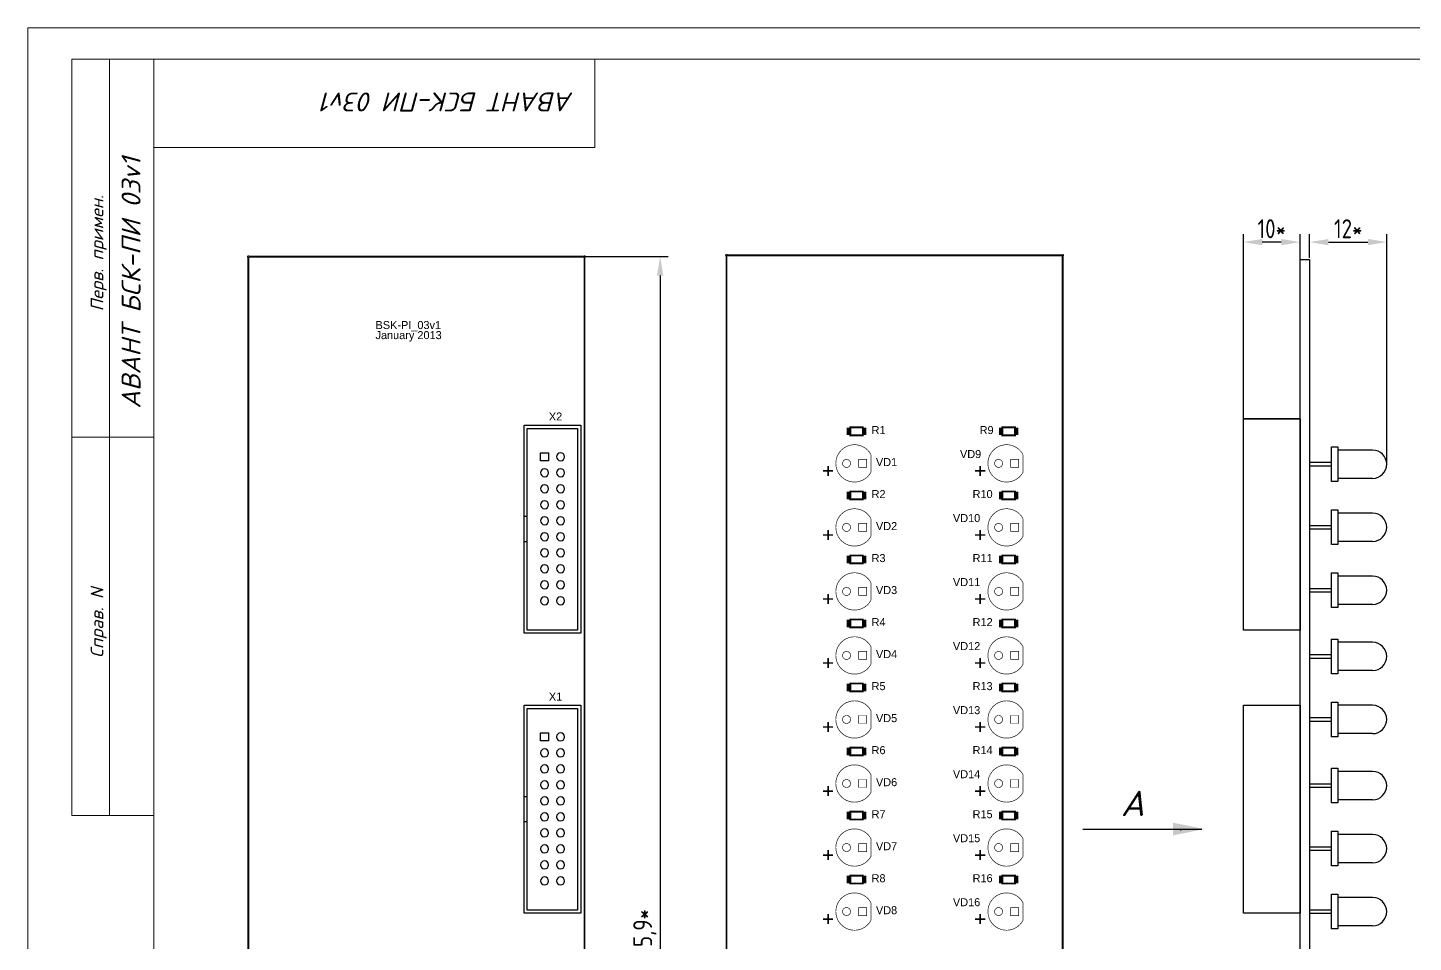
# Model space of a CAD drawing. Extents: x 618 to 1038, y -488 to -191.
# Drawn here: x 617.6 to 837.5, y -336.1 to -191 of the extents above; entities that cross this region are included whole.
import ezdxf
from ezdxf.enums import TextEntityAlignment as Align

# ---------------------------------------------------------------- set-up
doc = ezdxf.new("R2010")
doc.units = 0
doc.header["$MEASUREMENT"] = 0
for name, color, linetype in [('Board', 7, 'Continuous'), ('BOTTOM', 7, 'Continuous'), ('TOP', 7, 'Continuous')]:
    doc.layers.add(name, color=color, linetype=linetype)
doc.layers.add('РАЗМЕРЫ', color=3, linetype='Continuous', lineweight=0)
doc.layers.add('РАМКА', color=7, linetype='Continuous', lineweight=0)
doc.styles.add('ADRF1', font='romans', dxfattribs={"oblique": 15})
doc.styles.add('ГОСТ 2.304', font='CS_Gost2304.shx')
doc.dimstyles.new('ГОСТ', dxfattribs={"dimscale": 0, "dimtxt": 3, "dimasz": 3, "dimexe": 1.25, "dimexo": 0, "dimtad": 1, "dimtoh": 1, "dimdec": 3, "dimtxsty": 'ГОСТ 2.304', "dimcen": 5, "dimadec": 3, "dimazin": 2, "dimtfac": 0.75, "dimtdec": 4, "dimtmove": 1, "dimatfit": 3, "dimfxl": 1, "dimtolj": 1, "dimarcsym": 0})

# ---------------------------------------------------------------- blocks, each defined once
blk = doc.blocks.new('РАМКА')
at = {"layer": 'РАМКА'}
for p, q in [((0, 297), (0, 0)), ((420, 297), (0, 297)), ((7, 172), (7, 292)), ((20, 292), (7, 292)), ((13, 172), (13, 292)), ((20, 292), (415, 292)), ((20, 5), (20, 292)), ((90, 278), (90, 292)), ((20, 278), (90, 278)), ((20, 232), (7, 232)), ((20, 172), (7, 172))]:
    blk.add_line(p, q, dxfattribs=at)
at = {"layer": 'РАМКА', "style": 'ADRF1', "oblique": 15}
for s, p in [('Перв. примен.', (12, 252)), ('Справ. N', (12, 197))]:
    blk.add_text(s, height=2, rotation=90, dxfattribs=at).set_placement(p)
blk = doc.blocks.new('*D297')
at = {"layer": 'Defpoints', "color": 0}
for p in [(810.5, -225), (819.5, -227.77), (810.5, -253.06)]:
    blk.add_point(p, dxfattribs=at)
at = {"layer": 'РАЗМЕРЫ', "color": 0, "lineweight": -2}
for p, q in [((810.5, -253.06), (810.5, -223.75)), ((819.5, -227.77), (819.5, -223.75)), ((816.5, -225), (813.5, -225))]:
    blk.add_line(p, q, dxfattribs=at)
at = {"layer": 'РАЗМЕРЫ', "color": 0}
for points in [[(813.5, -224.5), (813.5, -225.5), (810.5, -225)], [(816.5, -225.5), (816.5, -224.5), (819.5, -225)]]:
    blk.add_solid(points, dxfattribs=at)
at = {"layer": 'РАЗМЕРЫ', "color": 0, "linetype": 'ByBlock', "insert": (815, -222.88), "char_height": 3, "attachment_point": 5, "style": 'ГОСТ 2.304'}
blk.add_mtext('\\A1;10*', dxfattribs=at)
blk = doc.blocks.new('*D301')
at = {"layer": 'Defpoints', "color": 0}
for p in [(833.26, -225), (821, -227.5), (833.26, -260.25)]:
    blk.add_point(p, dxfattribs=at)
at = {"layer": 'РАЗМЕРЫ', "color": 0, "lineweight": -2}
for p, q in [((821, -227.5), (821, -223.75)), ((833.26, -260.25), (833.26, -223.75)), ((824, -225), (830.26, -225))]:
    blk.add_line(p, q, dxfattribs=at)
at = {"layer": 'РАЗМЕРЫ', "color": 0}
for points in [[(824, -224.5), (824, -225.5), (821, -225)], [(830.26, -225.5), (830.26, -224.5), (833.26, -225)]]:
    blk.add_solid(points, dxfattribs=at)
at = {"layer": 'РАЗМЕРЫ', "color": 0, "linetype": 'ByBlock', "insert": (827.13, -222.88), "char_height": 3, "attachment_point": 5, "style": 'ГОСТ 2.304'}
blk.add_mtext('\\A1;12*', dxfattribs=at)
blk = doc.blocks.new('*D308')
at = {"layer": 'Defpoints', "color": 0}
for p in [(705.96, -227.31), (705.96, -443.24), (717.96, -443.24)]:
    blk.add_point(p, dxfattribs=at)
at = {"layer": 'РАЗМЕРЫ', "color": 0, "lineweight": -2}
for p, q in [((705.96, -227.31), (719.21, -227.31)), ((717.96, -230.31), (717.96, -440.24)), ((705.96, -443.24), (719.21, -443.24))]:
    blk.add_line(p, q, dxfattribs=at)
at = {"layer": 'РАЗМЕРЫ', "color": 0}
for points in [[(718.46, -230.31), (717.46, -230.31), (717.96, -227.31)], [(717.46, -440.24), (718.46, -440.24), (717.96, -443.24)]]:
    blk.add_solid(points, dxfattribs=at)
at = {"layer": 'РАЗМЕРЫ', "color": 0, "linetype": 'ByBlock', "insert": (715.53, -335.28), "char_height": 3, "attachment_point": 5, "rotation": 90, "style": 'ГОСТ 2.304'}
blk.add_mtext('\\A1;215,9*', dxfattribs=at)

msp = doc.modelspace()

# ---------------------------------------------------------------- linework, layer by layer
at = {"linetype": 'Continuous', "const_width": 0.125}
msp.add_lwpolyline([(800.6244, -318.2747, 1), (800.4994, -318.2747, 1)], format="xyb", close=True, dxfattribs=at)
at = {"layer": 'Board', "linetype": 'ByBlock'}
for p, q in [((821, -242.5), (821, -243)), ((819.5, -253.059), (810.5, -253.059)), ((831, -258), (825.5, -258)), ((824.5, -260), (821, -260)), ((821, -260.5), (824.5, -260.5)), ((831, -262.5), (825.5, -262.5)), ((831, -268), (825.5, -268)), ((824.5, -270), (821, -270)), ((821, -270.5), (824.5, -270.5)), ((831, -272.5), (825.5, -272.5)), ((831, -278), (825.5, -278)), ((824.5, -280), (821, -280)), ((821, -280.5), (824.5, -280.5)), ((831, -282.5), (825.5, -282.5)), ((831, -288.5), (825.5, -288.5)), ((824.5, -290.5), (821, -290.5)), ((821, -291), (824.5, -291)), ((831, -293), (825.5, -293)), ((831, -298.5), (825.5, -298.5)), ((824.5, -300.5), (821, -300.5)), ((821, -301), (824.5, -301)), ((831, -303), (825.5, -303)), ((831, -309), (825.5, -309)), ((824.5, -311), (821, -311)), ((821, -311.5), (824.5, -311.5)), ((831, -313.5), (825.5, -313.5)), ((831, -319), (825.5, -319)), ((824.5, -321), (821, -321)), ((821, -321.5), (824.5, -321.5)), ((831, -323.5), (825.5, -323.5)), ((831, -329), (825.5, -329)), ((824.5, -331), (821, -331)), ((821, -331.5), (824.5, -331.5)), ((831, -333.5), (825.5, -333.5))]:
    msp.add_line(p, q, dxfattribs=at)
at = {"layer": 'Board', "linetype": 'Continuous'}
msp.add_line((785, -318.1429), (803.9335, -318.1429), dxfattribs=at)
at = {"layer": 'Board', "const_width": 0.3}
for points in [[(652.6158, -227.245, 1), (652.6158, -227.373, 1)], [(652.6158, -227.245, 1), (652.6158, -227.373, 1)], [(652.6158, -227.277, 1), (652.6158, -227.341, 1)], [(652.6158, -227.277, 1), (652.6158, -227.341, 1)], [(705.9558, -227.245, 1), (705.9558, -227.373, 1)], [(705.9558, -227.245, 1), (705.9558, -227.373, 1)], [(705.9558, -227.277, 1), (705.9558, -227.341, 1)], [(705.9558, -227.277, 1), (705.9558, -227.341, 1)], [(728.4804, -227.031, -1), (728.4804, -227.159, -1)], [(728.4804, -227.031, -1), (728.4804, -227.159, -1)], [(728.4804, -227.031, 1), (728.4804, -227.159, 1)], [(728.4804, -227.031, 1), (728.4804, -227.159, 1)], [(728.4804, -227.063, -1), (728.4804, -227.127, -1)], [(728.4804, -227.063, -1), (728.4804, -227.127, -1)], [(728.4804, -227.063, 1), (728.4804, -227.127, 1)], [(728.4804, -227.063, 1), (728.4804, -227.127, 1)], [(781.8204, -227.031, -1), (781.8204, -227.159, -1)], [(781.8204, -227.031, -1), (781.8204, -227.159, -1)], [(781.8204, -227.063, -1), (781.8204, -227.127, -1)], [(781.8204, -227.063, -1), (781.8204, -227.127, -1)]]:
    msp.add_lwpolyline(points, format="xyb", close=True, dxfattribs=at)
for points in [[(652.6158, -227.309), (705.9558, -227.309)], [(705.9558, -227.309), (652.6158, -227.309)], [(652.6158, -443.209), (652.6158, -227.309)], [(652.6158, -227.309), (652.6158, -443.209)], [(705.9558, -443.209), (705.9558, -227.309)], [(705.9558, -443.209), (705.9558, -227.309)], [(781.8204, -227.095), (728.4804, -227.095)], [(728.4804, -227.095), (781.8204, -227.095)], [(728.4804, -442.995), (728.4804, -227.095)], [(728.4804, -442.995), (728.4804, -227.095)], [(728.4804, -442.995), (728.4804, -227.095)], [(728.4804, -442.995), (728.4804, -227.095)], [(781.8204, -442.995), (781.8204, -227.095)], [(781.8204, -227.095), (781.8204, -442.995)]]:
    msp.add_lwpolyline(points, dxfattribs=at)
at = {"layer": 'Board', "linetype": 'ByBlock'}
for points in [[(819.5, -227.7748), (821, -227.7748), (821, -443.5794), (819.5, -443.5794)], [(819.5, -286.559), (810.5, -286.559), (810.5, -253.059), (819.5, -253.059)], [(824.5, -257.5), (825.5, -257.5), (825.5, -263), (824.5, -263)], [(824.5, -267.5), (825.5, -267.5), (825.5, -273), (824.5, -273)], [(824.5, -277.5), (825.5, -277.5), (825.5, -283), (824.5, -283)], [(824.5, -288), (825.5, -288), (825.5, -293.5), (824.5, -293.5)], [(819.5, -331.509), (810.5, -331.509), (810.5, -298.509), (819.5, -298.509)], [(824.5, -298), (825.5, -298), (825.5, -303.5), (824.5, -303.5)], [(824.5, -308.5), (825.5, -308.5), (825.5, -314), (824.5, -314)], [(824.5, -318.5), (825.5, -318.5), (825.5, -324), (824.5, -324)], [(824.5, -328.5), (825.5, -328.5), (825.5, -334), (824.5, -334)]]:
    msp.add_lwpolyline(points, close=True, dxfattribs=at)
for centre in [(831, -260.25), (831, -270.25), (831, -280.25), (831, -290.75), (831, -300.75), (831, -311.25), (831, -321.25), (831, -331.25)]:
    msp.add_arc(centre, 2.25, 270, 90, dxfattribs=at)
at = {"layer": 'Board'}
msp.add_solid([(799.3543, -319.1429), (799.3543, -317.1429), (804.3543, -318.1429)], dxfattribs=at)
at = {"layer": 'BOTTOM'}
for points, const_width in [([(747.7204, -255.635), (747.7204, -254.435)], 0.3), ([(747.8204, -255.635), (747.8204, -254.435)], 0.3), ([(747.9204, -255.635), (747.9204, -254.435)], 0.3), ([(748.0204, -255.635), (748.0204, -254.435)], 0.3), ([(750.2204, -255.635), (750.2204, -254.435)], 0.3), ([(750.3204, -255.635), (750.3204, -254.435)], 0.3), ([(750.4204, -255.635), (750.4204, -254.435)], 0.3), ([(750.5204, -255.635), (750.5204, -254.435)], 0.3), ([(771.8504, -255.635), (771.8504, -254.435)], 0.3), ([(771.9504, -255.635), (771.9504, -254.435)], 0.3), ([(772.0504, -255.635), (772.0504, -254.435)], 0.3), ([(772.1504, -255.635), (772.1504, -254.435)], 0.3), ([(774.3504, -255.635), (774.3504, -254.435)], 0.3), ([(774.4504, -255.635), (774.4504, -254.435)], 0.3), ([(774.5504, -255.635), (774.5504, -254.435)], 0.3), ([(774.6504, -255.635), (774.6504, -254.435)], 0.3), ([(751.4004, -261.515), (751.4004, -258.715)], 0.1), ([(775.5304, -261.515), (775.5304, -258.715)], 0.1), ([(745.4004, -261.315), (743.8004, -261.315)], 0.25), ([(744.6004, -262.115), (744.6004, -260.515)], 0.25), ([(769.5304, -261.315), (767.9304, -261.315)], 0.25), ([(768.7304, -262.115), (768.7304, -260.515)], 0.25), ([(747.7204, -265.795), (747.7204, -264.595)], 0.3), ([(747.8204, -265.795), (747.8204, -264.595)], 0.3), ([(747.9204, -265.795), (747.9204, -264.595)], 0.3), ([(748.0204, -265.795), (748.0204, -264.595)], 0.3), ([(750.2204, -265.795), (750.2204, -264.595)], 0.3), ([(750.3204, -265.795), (750.3204, -264.595)], 0.3), ([(750.4204, -265.795), (750.4204, -264.595)], 0.3), ([(750.5204, -265.795), (750.5204, -264.595)], 0.3), ([(771.8504, -265.795), (771.8504, -264.595)], 0.3), ([(771.9504, -265.795), (771.9504, -264.595)], 0.3), ([(772.0504, -265.795), (772.0504, -264.595)], 0.3), ([(772.1504, -265.795), (772.1504, -264.595)], 0.3), ([(774.3504, -265.795), (774.3504, -264.595)], 0.3), ([(774.4504, -265.795), (774.4504, -264.595)], 0.3), ([(774.5504, -265.795), (774.5504, -264.595)], 0.3), ([(774.6504, -265.795), (774.6504, -264.595)], 0.3), ([(751.4004, -271.675), (751.4004, -268.875)], 0.1), ([(775.5304, -271.675), (775.5304, -268.875)], 0.1), ([(745.4004, -271.475), (743.8004, -271.475)], 0.25), ([(744.6004, -272.275), (744.6004, -270.675)], 0.25), ([(769.5304, -271.475), (767.9304, -271.475)], 0.25), ([(768.7304, -272.275), (768.7304, -270.675)], 0.25), ([(747.7204, -275.955), (747.7204, -274.755)], 0.3), ([(747.8204, -275.955), (747.8204, -274.755)], 0.3), ([(747.9204, -275.955), (747.9204, -274.755)], 0.3), ([(748.0204, -275.955), (748.0204, -274.755)], 0.3), ([(750.2204, -275.955), (750.2204, -274.755)], 0.3), ([(750.3204, -275.955), (750.3204, -274.755)], 0.3), ([(750.4204, -275.955), (750.4204, -274.755)], 0.3), ([(750.5204, -275.955), (750.5204, -274.755)], 0.3), ([(771.8504, -275.955), (771.8504, -274.755)], 0.3), ([(771.9504, -275.955), (771.9504, -274.755)], 0.3), ([(772.0504, -275.955), (772.0504, -274.755)], 0.3), ([(772.1504, -275.955), (772.1504, -274.755)], 0.3), ([(774.3504, -275.955), (774.3504, -274.755)], 0.3), ([(774.4504, -275.955), (774.4504, -274.755)], 0.3), ([(774.5504, -275.955), (774.5504, -274.755)], 0.3), ([(774.6504, -275.955), (774.6504, -274.755)], 0.3), ([(751.4004, -281.835), (751.4004, -279.035)], 0.1), ([(775.5304, -281.835), (775.5304, -279.035)], 0.1), ([(744.6004, -282.435), (744.6004, -280.835)], 0.25), ([(768.7304, -282.435), (768.7304, -280.835)], 0.25), ([(745.4004, -281.635), (743.8004, -281.635)], 0.25), ([(769.5304, -281.635), (767.9304, -281.635)], 0.25), ([(747.7204, -286.115), (747.7204, -284.915)], 0.3), ([(747.8204, -286.115), (747.8204, -284.915)], 0.3), ([(747.9204, -286.115), (747.9204, -284.915)], 0.3), ([(748.0204, -286.115), (748.0204, -284.915)], 0.3), ([(750.2204, -286.115), (750.2204, -284.915)], 0.3), ([(750.3204, -286.115), (750.3204, -284.915)], 0.3), ([(750.4204, -286.115), (750.4204, -284.915)], 0.3), ([(750.5204, -286.115), (750.5204, -284.915)], 0.3), ([(771.8504, -286.115), (771.8504, -284.915)], 0.3), ([(771.9504, -286.115), (771.9504, -284.915)], 0.3), ([(772.0504, -286.115), (772.0504, -284.915)], 0.3), ([(772.1504, -286.115), (772.1504, -284.915)], 0.3), ([(774.3504, -286.115), (774.3504, -284.915)], 0.3), ([(774.4504, -286.115), (774.4504, -284.915)], 0.3), ([(774.5504, -286.115), (774.5504, -284.915)], 0.3), ([(774.6504, -286.115), (774.6504, -284.915)], 0.3), ([(751.4004, -291.995), (751.4004, -289.195)], 0.1), ([(775.5304, -291.995), (775.5304, -289.195)], 0.1), ([(745.4004, -291.795), (743.8004, -291.795)], 0.25), ([(744.6004, -292.595), (744.6004, -290.995)], 0.25), ([(769.5304, -291.795), (767.9304, -291.795)], 0.25), ([(768.7304, -292.595), (768.7304, -290.995)], 0.25), ([(747.7204, -296.275), (747.7204, -295.075)], 0.3), ([(747.8204, -296.275), (747.8204, -295.075)], 0.3), ([(747.9204, -296.275), (747.9204, -295.075)], 0.3), ([(748.0204, -296.275), (748.0204, -295.075)], 0.3), ([(750.2204, -296.275), (750.2204, -295.075)], 0.3), ([(750.3204, -296.275), (750.3204, -295.075)], 0.3), ([(750.4204, -296.275), (750.4204, -295.075)], 0.3), ([(750.5204, -296.275), (750.5204, -295.075)], 0.3), ([(771.8504, -296.275), (771.8504, -295.075)], 0.3), ([(771.9504, -296.275), (771.9504, -295.075)], 0.3), ([(772.0504, -296.275), (772.0504, -295.075)], 0.3), ([(772.1504, -296.275), (772.1504, -295.075)], 0.3), ([(774.3504, -296.275), (774.3504, -295.075)], 0.3), ([(774.4504, -296.275), (774.4504, -295.075)], 0.3), ([(774.5504, -296.275), (774.5504, -295.075)], 0.3), ([(774.6504, -296.275), (774.6504, -295.075)], 0.3), ([(744.6004, -302.755), (744.6004, -301.155)], 0.25), ([(751.4004, -302.155), (751.4004, -299.355)], 0.1), ([(768.7304, -302.755), (768.7304, -301.155)], 0.25), ([(775.5304, -302.155), (775.5304, -299.355)], 0.1), ([(745.4004, -301.955), (743.8004, -301.955)], 0.25), ([(769.5304, -301.955), (767.9304, -301.955)], 0.25), ([(747.7204, -306.435), (747.7204, -305.235)], 0.3), ([(747.8204, -306.435), (747.8204, -305.235)], 0.3), ([(747.9204, -306.435), (747.9204, -305.235)], 0.3), ([(748.0204, -306.435), (748.0204, -305.235)], 0.3), ([(750.2204, -306.435), (750.2204, -305.235)], 0.3), ([(750.3204, -306.435), (750.3204, -305.235)], 0.3), ([(750.4204, -306.435), (750.4204, -305.235)], 0.3), ([(750.5204, -306.435), (750.5204, -305.235)], 0.3), ([(771.8504, -306.435), (771.8504, -305.235)], 0.3), ([(771.9504, -306.435), (771.9504, -305.235)], 0.3), ([(772.0504, -306.435), (772.0504, -305.235)], 0.3), ([(772.1504, -306.435), (772.1504, -305.235)], 0.3), ([(774.3504, -306.435), (774.3504, -305.235)], 0.3), ([(774.4504, -306.435), (774.4504, -305.235)], 0.3), ([(774.5504, -306.435), (774.5504, -305.235)], 0.3), ([(774.6504, -306.435), (774.6504, -305.235)], 0.3), ([(751.4004, -312.315), (751.4004, -309.515)], 0.1), ([(775.5304, -312.315), (775.5304, -309.515)], 0.1), ([(745.4004, -312.115), (743.8004, -312.115)], 0.25), ([(744.6004, -312.915), (744.6004, -311.315)], 0.25), ([(769.5304, -312.115), (767.9304, -312.115)], 0.25), ([(768.7304, -312.915), (768.7304, -311.315)], 0.25), ([(747.7204, -316.595), (747.7204, -315.395)], 0.3), ([(747.8204, -316.595), (747.8204, -315.395)], 0.3), ([(747.9204, -316.595), (747.9204, -315.395)], 0.3), ([(748.0204, -316.595), (748.0204, -315.395)], 0.3), ([(750.2204, -316.595), (750.2204, -315.395)], 0.3), ([(750.3204, -316.595), (750.3204, -315.395)], 0.3), ([(750.4204, -316.595), (750.4204, -315.395)], 0.3), ([(750.5204, -316.595), (750.5204, -315.395)], 0.3), ([(771.8504, -316.595), (771.8504, -315.395)], 0.3), ([(771.9504, -316.595), (771.9504, -315.395)], 0.3), ([(772.0504, -316.595), (772.0504, -315.395)], 0.3), ([(772.1504, -316.595), (772.1504, -315.395)], 0.3), ([(774.3504, -316.595), (774.3504, -315.395)], 0.3), ([(774.4504, -316.595), (774.4504, -315.395)], 0.3), ([(774.5504, -316.595), (774.5504, -315.395)], 0.3), ([(774.6504, -316.595), (774.6504, -315.395)], 0.3), ([(751.4004, -322.475), (751.4004, -319.675)], 0.1), ([(775.5304, -322.475), (775.5304, -319.675)], 0.1), ([(745.4004, -322.275), (743.8004, -322.275)], 0.25), ([(744.6004, -323.075), (744.6004, -321.475)], 0.25), ([(769.5304, -322.275), (767.9304, -322.275)], 0.25), ([(768.7304, -323.075), (768.7304, -321.475)], 0.25), ([(747.7204, -326.755), (747.7204, -325.555)], 0.3), ([(747.8204, -326.755), (747.8204, -325.555)], 0.3), ([(747.9204, -326.755), (747.9204, -325.555)], 0.3), ([(748.0204, -326.755), (748.0204, -325.555)], 0.3), ([(750.2204, -326.755), (750.2204, -325.555)], 0.3), ([(750.3204, -326.755), (750.3204, -325.555)], 0.3), ([(750.4204, -326.755), (750.4204, -325.555)], 0.3), ([(750.5204, -326.755), (750.5204, -325.555)], 0.3), ([(771.8504, -326.755), (771.8504, -325.555)], 0.3), ([(771.9504, -326.755), (771.9504, -325.555)], 0.3), ([(772.0504, -326.755), (772.0504, -325.555)], 0.3), ([(772.1504, -326.755), (772.1504, -325.555)], 0.3), ([(774.3504, -326.755), (774.3504, -325.555)], 0.3), ([(774.4504, -326.755), (774.4504, -325.555)], 0.3), ([(774.5504, -326.755), (774.5504, -325.555)], 0.3), ([(774.6504, -326.755), (774.6504, -325.555)], 0.3), ([(751.4004, -332.635), (751.4004, -329.835)], 0.1), ([(775.5304, -332.635), (775.5304, -329.835)], 0.1), ([(744.6004, -333.235), (744.6004, -331.635)], 0.25), ([(768.7304, -333.235), (768.7304, -331.635)], 0.25), ([(745.4004, -332.435), (743.8004, -332.435)], 0.25), ([(769.5304, -332.435), (767.9304, -332.435)], 0.25)]:
    msp.add_lwpolyline(points, dxfattribs=dict(at, const_width=const_width))
for points, const_width in [([(750.1204, -254.41), (750.1204, -255.66), (748.1204, -255.66), (748.1204, -254.41)], 0.3), ([(774.2504, -254.41), (774.2504, -255.66), (772.2504, -255.66), (772.2504, -254.41)], 0.3), ([(750.7054, -260.75), (749.4354, -260.75), (749.4354, -259.48), (750.7054, -259.48)], 0.1), ([(774.8354, -260.75), (773.5654, -260.75), (773.5654, -259.48), (774.8354, -259.48)], 0.1), ([(750.1204, -264.57), (750.1204, -265.82), (748.1204, -265.82), (748.1204, -264.57)], 0.3), ([(774.2504, -264.57), (774.2504, -265.82), (772.2504, -265.82), (772.2504, -264.57)], 0.3), ([(750.7054, -270.91), (749.4354, -270.91), (749.4354, -269.64), (750.7054, -269.64)], 0.1), ([(774.8354, -270.91), (773.5654, -270.91), (773.5654, -269.64), (774.8354, -269.64)], 0.1), ([(750.1204, -274.73), (750.1204, -275.98), (748.1204, -275.98), (748.1204, -274.73)], 0.3), ([(774.2504, -274.73), (774.2504, -275.98), (772.2504, -275.98), (772.2504, -274.73)], 0.3), ([(750.7054, -281.07), (749.4354, -281.07), (749.4354, -279.8), (750.7054, -279.8)], 0.1), ([(774.8354, -281.07), (773.5654, -281.07), (773.5654, -279.8), (774.8354, -279.8)], 0.1), ([(750.1204, -284.89), (750.1204, -286.14), (748.1204, -286.14), (748.1204, -284.89)], 0.3), ([(774.2504, -284.89), (774.2504, -286.14), (772.2504, -286.14), (772.2504, -284.89)], 0.3), ([(750.7054, -291.23), (749.4354, -291.23), (749.4354, -289.96), (750.7054, -289.96)], 0.1), ([(774.8354, -291.23), (773.5654, -291.23), (773.5654, -289.96), (774.8354, -289.96)], 0.1), ([(750.1204, -295.05), (750.1204, -296.3), (748.1204, -296.3), (748.1204, -295.05)], 0.3), ([(774.2504, -295.05), (774.2504, -296.3), (772.2504, -296.3), (772.2504, -295.05)], 0.3), ([(750.7054, -301.39), (749.4354, -301.39), (749.4354, -300.12), (750.7054, -300.12)], 0.1), ([(774.8354, -301.39), (773.5654, -301.39), (773.5654, -300.12), (774.8354, -300.12)], 0.1), ([(750.1204, -305.21), (750.1204, -306.46), (748.1204, -306.46), (748.1204, -305.21)], 0.3), ([(774.2504, -305.21), (774.2504, -306.46), (772.2504, -306.46), (772.2504, -305.21)], 0.3), ([(750.7054, -311.55), (749.4354, -311.55), (749.4354, -310.28), (750.7054, -310.28)], 0.1), ([(774.8354, -311.55), (773.5654, -311.55), (773.5654, -310.28), (774.8354, -310.28)], 0.1), ([(750.1204, -315.37), (750.1204, -316.62), (748.1204, -316.62), (748.1204, -315.37)], 0.3), ([(774.2504, -315.37), (774.2504, -316.62), (772.2504, -316.62), (772.2504, -315.37)], 0.3), ([(750.7054, -321.71), (749.4354, -321.71), (749.4354, -320.44), (750.7054, -320.44)], 0.1), ([(774.8354, -321.71), (773.5654, -321.71), (773.5654, -320.44), (774.8354, -320.44)], 0.1), ([(750.1204, -325.53), (750.1204, -326.78), (748.1204, -326.78), (748.1204, -325.53)], 0.3), ([(774.2504, -325.53), (774.2504, -326.78), (772.2504, -326.78), (772.2504, -325.53)], 0.3), ([(750.7054, -331.87), (749.4354, -331.87), (749.4354, -330.6), (750.7054, -330.6)], 0.1), ([(774.8354, -331.87), (773.5654, -331.87), (773.5654, -330.6), (774.8354, -330.6)], 0.1)]:
    msp.add_lwpolyline(points, close=True, dxfattribs=dict(at, const_width=const_width))
at = {"layer": 'BOTTOM', "const_width": 0.1}
for points in [[(751.4004, -261.515, -3.978257), (751.4004, -258.715)], [(775.5304, -261.515, -3.978257), (775.5304, -258.715)], [(751.4004, -271.675, -3.978257), (751.4004, -268.875)], [(775.5304, -271.675, -3.978257), (775.5304, -268.875)], [(751.4004, -281.835, -3.978257), (751.4004, -279.035)], [(775.5304, -281.835, -3.978257), (775.5304, -279.035)], [(751.4004, -291.995, -3.978257), (751.4004, -289.195)], [(775.5304, -291.995, -3.978257), (775.5304, -289.195)], [(751.4004, -302.155, -3.978257), (751.4004, -299.355)], [(775.5304, -302.155, -3.978257), (775.5304, -299.355)], [(751.4004, -312.315, -3.978257), (751.4004, -309.515)], [(775.5304, -312.315, -3.978257), (775.5304, -309.515)], [(751.4004, -322.475, -3.978257), (751.4004, -319.675)], [(775.5304, -322.475, -3.978257), (775.5304, -319.675)], [(751.4004, -332.635, -3.978257), (751.4004, -329.835)], [(775.5304, -332.635, -3.978257), (775.5304, -329.835)]]:
    msp.add_lwpolyline(points, format="xyb", dxfattribs=at)
for points in [[(747.5304, -259.48, -1), (747.5304, -260.75, -1)], [(771.6604, -259.48, -1), (771.6604, -260.75, -1)], [(747.5304, -269.64, -1), (747.5304, -270.91, -1)], [(771.6604, -269.64, -1), (771.6604, -270.91, -1)], [(747.5304, -279.8, -1), (747.5304, -281.07, -1)], [(771.6604, -279.8, -1), (771.6604, -281.07, -1)], [(747.5304, -289.96, -1), (747.5304, -291.23, -1)], [(771.6604, -289.96, -1), (771.6604, -291.23, -1)], [(747.5304, -300.12, -1), (747.5304, -301.39, -1)], [(771.6604, -300.12, -1), (771.6604, -301.39, -1)], [(747.5304, -310.28, -1), (747.5304, -311.55, -1)], [(771.6604, -310.28, -1), (771.6604, -311.55, -1)], [(747.5304, -320.44, -1), (747.5304, -321.71, -1)], [(771.6604, -320.44, -1), (771.6604, -321.71, -1)], [(747.5304, -330.6, -1), (747.5304, -331.87, -1)], [(771.6604, -330.6, -1), (771.6604, -331.87, -1)]]:
    msp.add_lwpolyline(points, format="xyb", close=True, dxfattribs=at)
at = {"layer": 'TOP'}
for points in [[(696.3558, -254.059), (705.3558, -254.059), (705.3558, -287.059), (696.3558, -287.059)], [(696.8558, -254.559), (704.8558, -254.559), (704.8558, -286.559), (696.8558, -286.559)], [(698.9708, -259.694), (698.9708, -258.424), (700.2408, -258.424), (700.2408, -259.694)], [(696.3558, -298.509), (705.3558, -298.509), (705.3558, -331.509), (696.3558, -331.509)], [(696.8558, -299.009), (704.8558, -299.009), (704.8558, -331.009), (696.8558, -331.009)], [(698.9708, -304.144), (698.9708, -302.874), (700.2408, -302.874), (700.2408, -304.144)]]:
    msp.add_lwpolyline(points, close=True, dxfattribs=at)
for points in [[(702.1458, -258.424, 1), (702.1458, -259.694, 1)], [(699.6058, -260.964, 1), (699.6058, -262.234, 1)], [(702.1458, -260.964, 1), (702.1458, -262.234, 1)], [(699.6058, -263.504, 1), (699.6058, -264.774, 1)], [(702.1458, -263.504, 1), (702.1458, -264.774, 1)], [(699.6058, -266.044, 1), (699.6058, -267.314, 1)], [(702.1458, -266.044, 1), (702.1458, -267.314, 1)], [(699.6058, -268.584, 1), (699.6058, -269.854, 1)], [(702.1458, -268.584, 1), (702.1458, -269.854, 1)], [(699.6058, -271.124, 1), (699.6058, -272.394, 1)], [(702.1458, -271.124, 1), (702.1458, -272.394, 1)], [(699.6058, -273.664, 1), (699.6058, -274.934, 1)], [(702.1458, -273.664, 1), (702.1458, -274.934, 1)], [(699.6058, -276.204, 1), (699.6058, -277.474, 1)], [(702.1458, -276.204, 1), (702.1458, -277.474, 1)], [(699.6058, -278.744, 1), (699.6058, -280.014, 1)], [(702.1458, -278.744, 1), (702.1458, -280.014, 1)], [(699.6058, -281.284, 1), (699.6058, -282.554, 1)], [(702.1458, -281.284, 1), (702.1458, -282.554, 1)], [(702.1458, -302.874, 1), (702.1458, -304.144, 1)], [(699.6058, -305.414, 1), (699.6058, -306.684, 1)], [(702.1458, -305.414, 1), (702.1458, -306.684, 1)], [(699.6058, -307.954, 1), (699.6058, -309.224, 1)], [(702.1458, -307.954, 1), (702.1458, -309.224, 1)], [(699.6058, -310.494, 1), (699.6058, -311.764, 1)], [(702.1458, -310.494, 1), (702.1458, -311.764, 1)], [(699.6058, -313.034, 1), (699.6058, -314.304, 1)], [(702.1458, -313.034, 1), (702.1458, -314.304, 1)], [(699.6058, -315.574, 1), (699.6058, -316.844, 1)], [(702.1458, -315.574, 1), (702.1458, -316.844, 1)], [(699.6058, -318.114, 1), (699.6058, -319.384, 1)], [(702.1458, -318.114, 1), (702.1458, -319.384, 1)], [(699.6058, -320.654, 1), (699.6058, -321.924, 1)], [(702.1458, -320.654, 1), (702.1458, -321.924, 1)], [(699.6058, -323.194, 1), (699.6058, -324.464, 1)], [(702.1458, -323.194, 1), (702.1458, -324.464, 1)], [(699.6058, -325.734, 1), (699.6058, -327.004, 1)], [(702.1458, -325.734, 1), (702.1458, -327.004, 1)]]:
    msp.add_lwpolyline(points, format="xyb", close=True, dxfattribs=at)
for points in [[(696.8558, -268.559), (696.3558, -268.559)], [(696.8558, -272.559), (696.3558, -272.559)], [(696.8558, -313.009), (696.3558, -313.009)], [(696.8558, -317.009), (696.3558, -317.009)]]:
    msp.add_lwpolyline(points, dxfattribs=at)

# ---------------------------------------------------------------- block references
at = {"layer": 'РАМКА'}
msp.add_blockref('РАМКА', (617.5991, -487.9781), dxfattribs=at)

# ---------------------------------------------------------------- texts
at = {"layer": 'Board', "linetype": 'Continuous', "insert": (791.0515, -312.0752), "char_height": 4, "width": 8, "attachment_point": 1, "style": 'ADRF1'}
msp.add_mtext('A', dxfattribs=at)
at = {"layer": 'BOTTOM', "width": 1.019685}
for s, p in [('R1', (752.6104, -255.458)), ('R9', (769.7554, -255.459)), ('VD1', (753.8804, -260.538)), ('VD9', (767.2164, -259.269)), ('R2', (752.6104, -265.618)), ('R10', (769.1214, -265.619)), ('VD10', (766.5804, -269.428)), ('VD2', (753.8804, -270.698)), ('R3', (752.6104, -275.778)), ('R11', (769.1204, -275.778)), ('VD11', (766.5804, -279.588)), ('VD3', (753.8804, -280.858)), ('R4', (752.6104, -285.938)), ('R12', (769.1204, -285.938)), ('VD4', (753.8804, -291.018)), ('VD12', (766.5804, -289.748)), ('R5', (752.6104, -296.098)), ('R13', (769.1204, -296.098)), ('VD13', (766.5804, -299.909)), ('VD5', (753.8804, -301.178)), ('R6', (752.6104, -306.258)), ('R14', (769.1204, -306.258)), ('VD14', (766.5804, -310.068)), ('VD6', (753.8804, -311.338)), ('R7', (752.6104, -316.418)), ('R15', (769.1204, -316.418)), ('VD7', (753.8804, -321.498)), ('VD15', (766.5804, -320.228)), ('R8', (752.6104, -326.578)), ('R16', (769.1204, -326.578)), ('VD16', (766.5804, -330.388)), ('VD8', (753.8804, -331.658))]:
    msp.add_text(s, height=1.27, dxfattribs=at).set_placement(p, align=Align.CENTER)
at = {"layer": 'TOP', "width": 1.019685}
for s, p in [('January 2013', (672.7918, -240.396)), ('BSK-PI_03v1', (672.7918, -238.796))]:
    msp.add_text(s, height=1.27, dxfattribs=at).set_placement(p)
for s, p in [('X2', (701.3558, -253.309)), ('X1', (701.3558, -297.759))]:
    msp.add_text(s, height=1.27, dxfattribs=at).set_placement(p, align=Align.CENTER)
at = {"layer": 'РАМКА', "style": 'ADRF1', "oblique": 15}
for rotation, p in [(180, (704.2461, -201.2575)), (90, (635.5026, -251.4286))]:
    msp.add_text('АВАНТ БСК-ПИ 03v1', height=3, rotation=rotation, dxfattribs=at).set_placement(p)

# ---------------------------------------------------------------- dimensions: what is measured, and where the dimension line sits
at = {"layer": 'РАЗМЕРЫ'}
for base, p1, p2, text, picture, middle in [((810.5, -225), (819.5, -227.7748), (810.5, -253.059), '10*', '*D297', (815, -222.875)), ((833.2612, -225), (821, -227.5), (833.2612, -260.25), '12*', '*D301', (827.1306, -222.875))]:
    dim = msp.add_linear_dim(base=base, p1=p1, p2=p2, text=text, dimstyle='ГОСТ', override={"dimscale": 1, "dimlfac": 1, "dimtxsty": 'ГОСТ 2.304', "dimsah": 1, "dimtolj": 1}, dxfattribs=at)
    dim.commit()
    dim.dimension.update_dxf_attribs({"geometry": picture, "text_midpoint": middle})
dim = msp.add_linear_dim(base=(717.9558, -443.241), p1=(705.9558, -227.309), p2=(705.9558, -443.241), angle=90, dimstyle='ГОСТ', override={"dimscale": 1, "dimdec": 1, "dimlfac": 1, "dimpost": '*', "dimtxsty": 'ГОСТ 2.304', "dimsah": 1, "dimtolj": 1}, dxfattribs=at)
dim.commit()
dim.dimension.update_dxf_attribs({"geometry": '*D308', "text_midpoint": (715.5308, -335.275)})

doc.saveas('drawing.dxf')
